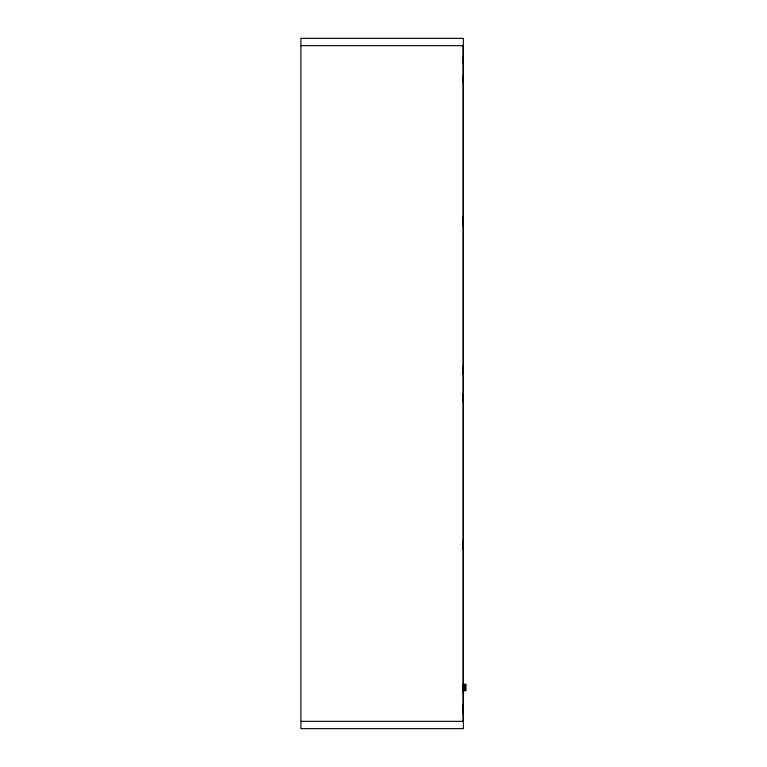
<?xml version="1.0" encoding="UTF-8"?>
<svg xmlns="http://www.w3.org/2000/svg" width="767" height="767" viewBox="0 0 767 767"><rect width="100%" height="100%" fill="white"/><g stroke="black" fill="none" stroke-linecap="round" stroke-linejoin="round"><path stroke-width="1.15" d="M463.009 687.155L463.115 684.145L463.172 684.691M464.754 687.232L464.802 686.781M464.879 688.545C464.639 698.123 464.639 676.877 464.879 686.446M463.172 686.781L463.172 688.373M463.153 549.623L463.143 541.099M463.373 55.56L463.316 63.412M463.393 82.491C463.153 83.267 463.153 74.687 463.393 75.463M463.076 217.56L463.153 216.582M463.182 373.98C462.932 374.756 462.932 366.175 463.182 366.952M463.076 542.183L463.153 541.77M463.143 712.783L463.191 712.265M464.792 688.373L464.754 687.5M463.153 401.687L463.153 393.845M465.972 690.952L465.972 684.049M300.913 45.656L463.345 45.656M300.913 721.344L463.345 721.344M463.124 225.134L463.076 216.994L463.182 217.56M463.115 692.265L463.009 688.21M463.124 704.691L463.057 712.37M463.076 712.265L463.086 712.783M463.134 45.656L463.134 721.344M463.345 38.35L300.913 38.35L300.913 728.65L463.345 728.65L463.345 38.35"/></g></svg>
